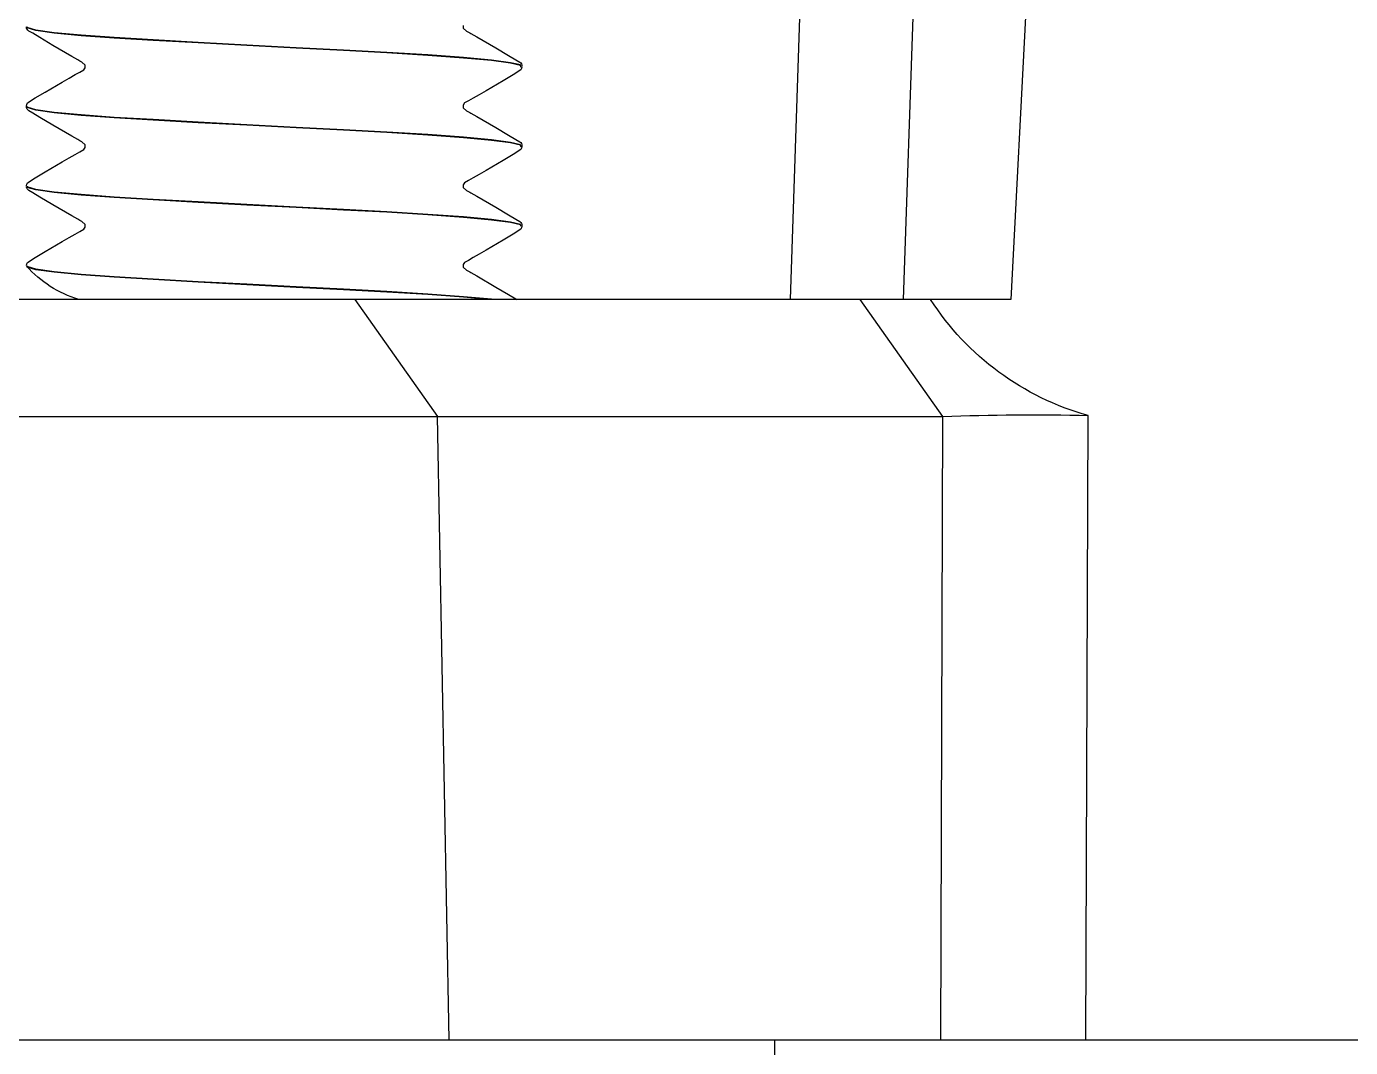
# Model space of a CAD drawing. Header units: millimetres. Extents: x -294625 to 2136527, y -251383 to 128331.
# Drawn here: x 1087776.65 to 1087788.26, y -78217.3 to -78208.34 of the extents above; entities that cross this region are included whole.
import ezdxf

# ---------------------------------------------------------------- set-up
doc = ezdxf.new("R2010")
doc.units = ezdxf.units.MM
doc.set_wipeout_variables(frame=1)
doc.layers.add('0.06 Trả nước', color=3, linetype='Continuous')
doc.layers.add('duong bao khuat', color=251, linetype='Continuous', lineweight=0)

# ---------------------------------------------------------------- blocks, each defined once
blk = doc.blocks.new('MB bom')
at = {"color": 8, "linetype": 'Continuous'}
for p, q in [((-199063.151, 638603.041), (-199063.151, 638672.041)), ((-199042.651, 638605.849), (-199056.651, 638605.116)), ((-199063.151, 638605.776), (-199057.669, 638605.795)), ((-199056.651, 638605.116), (-199056.651, 638604.412)), ((-199056.651, 638604.175), (-199045.651, 638604.548)), ((-199057.678, 638604.517), (-199063.151, 638604.5)), ((-199057.678, 638600.084), (-199057.678, 638604.517)), ((-199056.651, 638603.791), (-199057.678, 638604.517)), ((-199056.651, 638604.412), (-199056.651, 638603.791)), ((-199056.651, 638603.791), (-199056.651, 638599.358)), ((-199045.651, 638603.55), (-199056.651, 638603.178)), ((-199063.151, 638603.041), (-199069.151, 638603.041)), ((-199063.151, 638538.094), (-199063.151, 638603.041)), ((-199056.034, 638600.815), (-199056.078, 638600.747)), ((-199056.021, 638600.822), (-199056.034, 638600.815)), ((-199056.007, 638600.825), (-199056.021, 638600.822)), ((-199056.007, 638600.816), (-199055.995, 638600.811)), ((-199055.992, 638600.824), (-199056.003, 638600.825)), ((-199056.003, 638600.815), (-199055.991, 638600.811)), ((-199055.995, 638600.811), (-199055.975, 638600.725)), ((-199055.995, 638600.811), (-199055.993, 638600.805)), ((-199055.982, 638600.82), (-199055.992, 638600.824)), ((-199055.991, 638600.811), (-199055.971, 638600.725)), ((-199055.973, 638600.814), (-199055.982, 638600.82)), ((-199055.966, 638600.806), (-199055.973, 638600.814)), ((-199055.946, 638600.772), (-199055.966, 638600.806)), ((-199055.334, 638600.815), (-199055.378, 638600.747)), ((-199055.321, 638600.822), (-199055.334, 638600.815)), ((-199055.307, 638600.825), (-199055.321, 638600.822)), ((-199055.312, 638600.817), (-199055.295, 638600.811)), ((-199055.307, 638600.816), (-199055.295, 638600.811)), ((-199055.292, 638600.824), (-199055.303, 638600.825)), ((-199055.303, 638600.815), (-199055.291, 638600.811)), ((-199055.295, 638600.811), (-199055.294, 638600.806)), ((-199055.295, 638600.811), (-199055.275, 638600.725)), ((-199055.282, 638600.82), (-199055.292, 638600.824)), ((-199055.291, 638600.811), (-199055.271, 638600.725)), ((-199055.273, 638600.814), (-199055.282, 638600.82)), ((-199055.266, 638600.806), (-199055.273, 638600.814)), ((-199055.246, 638600.772), (-199055.266, 638600.806)), ((-199054.634, 638600.815), (-199054.678, 638600.747)), ((-199054.621, 638600.822), (-199054.634, 638600.815)), ((-199054.607, 638600.825), (-199054.621, 638600.822)), ((-199054.612, 638600.817), (-199054.595, 638600.811)), ((-199054.607, 638600.816), (-199054.595, 638600.811)), ((-199054.592, 638600.824), (-199054.603, 638600.825)), ((-199054.603, 638600.815), (-199054.591, 638600.811)), ((-199054.595, 638600.811), (-199054.593, 638600.805)), ((-199054.595, 638600.811), (-199054.575, 638600.725)), ((-199054.582, 638600.82), (-199054.592, 638600.824)), ((-199054.591, 638600.811), (-199054.571, 638600.725)), ((-199054.573, 638600.814), (-199054.582, 638600.82)), ((-199054.566, 638600.806), (-199054.573, 638600.814)), ((-199054.546, 638600.772), (-199054.566, 638600.806)), ((-199056.646, 638600.772), (-199056.651, 638600.78)), ((-199056.608, 638600.708), (-199056.646, 638600.772)), ((-199056.541, 638600.595), (-199056.608, 638600.708)), ((-199056.078, 638600.747), (-199056.13, 638600.661)), ((-199055.975, 638600.725), (-199055.953, 638600.558)), ((-199055.971, 638600.725), (-199055.949, 638600.558)), ((-199055.908, 638600.708), (-199055.946, 638600.772)), ((-199055.841, 638600.595), (-199055.908, 638600.708)), ((-199055.378, 638600.747), (-199055.43, 638600.661)), ((-199055.275, 638600.725), (-199055.253, 638600.558)), ((-199055.271, 638600.725), (-199055.249, 638600.558)), ((-199055.208, 638600.708), (-199055.246, 638600.772)), ((-199055.141, 638600.595), (-199055.208, 638600.708)), ((-199054.678, 638600.747), (-199054.73, 638600.661)), ((-199054.575, 638600.725), (-199054.553, 638600.558)), ((-199054.571, 638600.725), (-199054.549, 638600.558)), ((-199054.508, 638600.708), (-199054.546, 638600.772)), ((-199054.441, 638600.595), (-199054.508, 638600.708)), ((-199056.444, 638600.428), (-199056.541, 638600.595)), ((-199056.13, 638600.661), (-199056.217, 638600.51)), ((-199055.744, 638600.428), (-199055.841, 638600.595)), ((-199055.43, 638600.661), (-199055.517, 638600.51)), ((-199055.044, 638600.428), (-199055.141, 638600.595)), ((-199054.73, 638600.661), (-199054.817, 638600.51)), ((-199054.344, 638600.428), (-199054.441, 638600.595)), ((-199056.651, 638600.571), (-199056.649, 638600.558)), ((-199056.651, 638600.533), (-199056.63, 638600.312)), ((-199056.649, 638600.558), (-199056.626, 638600.312)), ((-199056.217, 638600.51), (-199056.253, 638600.449)), ((-199055.953, 638600.558), (-199055.93, 638600.312)), ((-199055.949, 638600.558), (-199055.926, 638600.312)), ((-199055.517, 638600.51), (-199055.553, 638600.449)), ((-199055.253, 638600.558), (-199055.23, 638600.312)), ((-199055.249, 638600.558), (-199055.226, 638600.312)), ((-199054.817, 638600.51), (-199054.853, 638600.449)), ((-199054.553, 638600.558), (-199054.53, 638600.312)), ((-199054.549, 638600.558), (-199054.526, 638600.312)), ((-199056.414, 638600.377), (-199056.444, 638600.428)), ((-199056.408, 638600.367), (-199056.414, 638600.377)), ((-199056.403, 638600.357), (-199056.408, 638600.367)), ((-199056.393, 638600.339), (-199056.403, 638600.357)), ((-199056.307, 638600.355), (-199056.325, 638600.321)), ((-199056.283, 638600.397), (-199056.307, 638600.355)), ((-199056.253, 638600.449), (-199056.283, 638600.397)), ((-199055.714, 638600.377), (-199055.744, 638600.428)), ((-199055.708, 638600.367), (-199055.714, 638600.377)), ((-199055.703, 638600.357), (-199055.708, 638600.367)), ((-199055.693, 638600.339), (-199055.703, 638600.357)), ((-199055.607, 638600.355), (-199055.625, 638600.321)), ((-199055.583, 638600.397), (-199055.607, 638600.355)), ((-199055.553, 638600.449), (-199055.583, 638600.397)), ((-199055.014, 638600.377), (-199055.044, 638600.428)), ((-199055.008, 638600.367), (-199055.014, 638600.377)), ((-199055.003, 638600.357), (-199055.008, 638600.367)), ((-199054.993, 638600.339), (-199055.003, 638600.357)), ((-199054.907, 638600.355), (-199054.925, 638600.321)), ((-199054.883, 638600.397), (-199054.907, 638600.355)), ((-199054.853, 638600.449), (-199054.883, 638600.397)), ((-199054.314, 638600.377), (-199054.344, 638600.428)), ((-199054.308, 638600.367), (-199054.314, 638600.377)), ((-199054.303, 638600.357), (-199054.308, 638600.367)), ((-199054.293, 638600.339), (-199054.303, 638600.357)), ((-199056.63, 638600.312), (-199056.607, 638599.999)), ((-199056.626, 638600.312), (-199056.603, 638599.999)), ((-199056.367, 638600.31), (-199056.393, 638600.339)), ((-199056.344, 638600.309), (-199056.367, 638600.31)), ((-199056.325, 638600.321), (-199056.344, 638600.309)), ((-199055.93, 638600.312), (-199055.907, 638599.999)), ((-199055.926, 638600.312), (-199055.903, 638599.999)), ((-199055.667, 638600.31), (-199055.693, 638600.339)), ((-199055.644, 638600.309), (-199055.667, 638600.31)), ((-199055.625, 638600.321), (-199055.644, 638600.309)), ((-199055.23, 638600.312), (-199055.207, 638599.999)), ((-199055.226, 638600.312), (-199055.203, 638599.999)), ((-199054.967, 638600.31), (-199054.993, 638600.339)), ((-199054.944, 638600.309), (-199054.967, 638600.31)), ((-199054.925, 638600.321), (-199054.944, 638600.309)), ((-199054.53, 638600.312), (-199054.507, 638599.999)), ((-199054.526, 638600.312), (-199054.503, 638599.999)), ((-199054.267, 638600.31), (-199054.293, 638600.339)), ((-199054.244, 638600.309), (-199054.267, 638600.31)), ((-199063.151, 638600.185), (-199057.678, 638600.084)), ((-199056.651, 638599.358), (-199057.678, 638600.084)), ((-199057.678, 638589.864), (-199057.678, 638600.084)), ((-199056.607, 638599.999), (-199056.585, 638599.64)), ((-199056.603, 638599.999), (-199056.581, 638599.64)), ((-199055.907, 638599.999), (-199055.885, 638599.64)), ((-199055.903, 638599.999), (-199055.881, 638599.64)), ((-199055.207, 638599.999), (-199055.185, 638599.64)), ((-199055.203, 638599.999), (-199055.181, 638599.64)), ((-199054.507, 638599.999), (-199054.485, 638599.64)), ((-199054.503, 638599.999), (-199054.481, 638599.64)), ((-199056.585, 638599.64), (-199056.565, 638599.257)), ((-199056.581, 638599.64), (-199056.561, 638599.257)), ((-199055.885, 638599.64), (-199055.865, 638599.257)), ((-199055.881, 638599.64), (-199055.861, 638599.257)), ((-199055.185, 638599.64), (-199055.165, 638599.257)), ((-199055.181, 638599.64), (-199055.161, 638599.257)), ((-199054.485, 638599.64), (-199054.465, 638599.257)), ((-199054.481, 638599.64), (-199054.461, 638599.257)), ((-199056.651, 638599.358), (-199056.651, 638585.701)), ((-199056.565, 638599.257), (-199056.544, 638598.842)), ((-199056.561, 638599.257), (-199056.54, 638598.842)), ((-199055.865, 638599.257), (-199055.844, 638598.842)), ((-199055.861, 638599.257), (-199055.84, 638598.842)), ((-199055.165, 638599.257), (-199055.144, 638598.842)), ((-199055.161, 638599.257), (-199055.14, 638598.842)), ((-199054.465, 638599.257), (-199054.444, 638598.842)), ((-199054.461, 638599.257), (-199054.44, 638598.842)), ((-199056.544, 638598.842), (-199056.521, 638598.409)), ((-199056.54, 638598.842), (-199056.517, 638598.409)), ((-199055.844, 638598.842), (-199055.821, 638598.409)), ((-199055.84, 638598.842), (-199055.817, 638598.409)), ((-199055.144, 638598.842), (-199055.121, 638598.409)), ((-199055.14, 638598.842), (-199055.117, 638598.409)), ((-199054.444, 638598.842), (-199054.421, 638598.409)), ((-199054.44, 638598.842), (-199054.417, 638598.409)), ((-199056.521, 638598.409), (-199056.498, 638597.983)), ((-199056.517, 638598.409), (-199056.494, 638597.983)), ((-199055.821, 638598.409), (-199055.798, 638597.983)), ((-199055.817, 638598.409), (-199055.794, 638597.983)), ((-199055.121, 638598.409), (-199055.098, 638597.983)), ((-199055.117, 638598.409), (-199055.094, 638597.983)), ((-199054.421, 638598.409), (-199054.398, 638597.983)), ((-199054.417, 638598.409), (-199054.394, 638597.983)), ((-199056.498, 638597.983), (-199056.475, 638597.589)), ((-199056.494, 638597.983), (-199056.471, 638597.589)), ((-199055.798, 638597.983), (-199055.775, 638597.589)), ((-199055.794, 638597.983), (-199055.771, 638597.589)), ((-199055.098, 638597.983), (-199055.075, 638597.589)), ((-199055.094, 638597.983), (-199055.071, 638597.589)), ((-199054.398, 638597.983), (-199054.375, 638597.589)), ((-199054.394, 638597.983), (-199054.371, 638597.589)), ((-199056.475, 638597.589), (-199056.455, 638597.246)), ((-199056.471, 638597.589), (-199056.451, 638597.246)), ((-199055.775, 638597.589), (-199055.755, 638597.246)), ((-199055.771, 638597.589), (-199055.751, 638597.246)), ((-199055.075, 638597.589), (-199055.055, 638597.246)), ((-199055.071, 638597.589), (-199055.051, 638597.246)), ((-199054.375, 638597.589), (-199054.355, 638597.246)), ((-199054.371, 638597.589), (-199054.351, 638597.246)), ((-199056.455, 638597.246), (-199056.435, 638596.956)), ((-199056.451, 638597.246), (-199056.43, 638596.956)), ((-199055.755, 638597.246), (-199055.735, 638596.956)), ((-199055.751, 638597.246), (-199055.73, 638596.956)), ((-199055.055, 638597.246), (-199055.035, 638596.956)), ((-199055.051, 638597.246), (-199055.03, 638596.956)), ((-199054.355, 638597.246), (-199054.335, 638596.956)), ((-199054.351, 638597.246), (-199054.33, 638596.956)), ((-199056.053, 638596.945), (-199056.034, 638596.979)), ((-199056.034, 638596.979), (-199056.016, 638596.991)), ((-199056.016, 638596.991), (-199055.992, 638596.991)), ((-199055.992, 638596.991), (-199055.967, 638596.962)), ((-199055.353, 638596.945), (-199055.334, 638596.979)), ((-199055.334, 638596.979), (-199055.316, 638596.991)), ((-199055.316, 638596.991), (-199055.292, 638596.991)), ((-199055.292, 638596.991), (-199055.267, 638596.962)), ((-199054.653, 638596.945), (-199054.634, 638596.979)), ((-199054.634, 638596.979), (-199054.616, 638596.991)), ((-199054.616, 638596.991), (-199054.592, 638596.991)), ((-199054.592, 638596.991), (-199054.567, 638596.962)), ((-199056.435, 638596.956), (-199056.412, 638596.72)), ((-199056.43, 638596.956), (-199056.408, 638596.72)), ((-199056.106, 638596.851), (-199056.076, 638596.903)), ((-199056.076, 638596.903), (-199056.053, 638596.945)), ((-199055.967, 638596.962), (-199055.957, 638596.945)), ((-199055.957, 638596.945), (-199055.952, 638596.935)), ((-199055.952, 638596.935), (-199055.946, 638596.925)), ((-199055.946, 638596.925), (-199055.916, 638596.874)), ((-199055.916, 638596.874), (-199055.819, 638596.707)), ((-199055.735, 638596.956), (-199055.712, 638596.72)), ((-199055.73, 638596.956), (-199055.708, 638596.72)), ((-199055.406, 638596.851), (-199055.376, 638596.903)), ((-199055.376, 638596.903), (-199055.353, 638596.945)), ((-199055.267, 638596.962), (-199055.257, 638596.945)), ((-199055.257, 638596.945), (-199055.252, 638596.935)), ((-199055.252, 638596.935), (-199055.246, 638596.925)), ((-199055.246, 638596.925), (-199055.216, 638596.874)), ((-199055.216, 638596.874), (-199055.119, 638596.707)), ((-199055.035, 638596.956), (-199055.012, 638596.72)), ((-199055.03, 638596.956), (-199055.008, 638596.72)), ((-199054.706, 638596.851), (-199054.676, 638596.903)), ((-199054.676, 638596.903), (-199054.653, 638596.945)), ((-199054.567, 638596.962), (-199054.557, 638596.945)), ((-199054.557, 638596.945), (-199054.552, 638596.935)), ((-199054.552, 638596.935), (-199054.546, 638596.925)), ((-199054.546, 638596.925), (-199054.516, 638596.874)), ((-199054.516, 638596.874), (-199054.419, 638596.707)), ((-199054.335, 638596.956), (-199054.312, 638596.72)), ((-199054.33, 638596.956), (-199054.308, 638596.72)), ((-199056.229, 638596.639), (-199056.142, 638596.789)), ((-199056.142, 638596.789), (-199056.106, 638596.851)), ((-199055.529, 638596.639), (-199055.442, 638596.789)), ((-199055.442, 638596.789), (-199055.406, 638596.851)), ((-199054.829, 638596.639), (-199054.742, 638596.789)), ((-199054.742, 638596.789), (-199054.706, 638596.851)), ((-199056.412, 638596.72), (-199056.389, 638596.559)), ((-199056.408, 638596.72), (-199056.385, 638596.559)), ((-199056.281, 638596.553), (-199056.229, 638596.639)), ((-199055.819, 638596.707), (-199055.751, 638596.593)), ((-199055.712, 638596.72), (-199055.689, 638596.559)), ((-199055.708, 638596.72), (-199055.685, 638596.559)), ((-199055.581, 638596.553), (-199055.529, 638596.639)), ((-199055.119, 638596.707), (-199055.051, 638596.593)), ((-199055.012, 638596.72), (-199054.989, 638596.559)), ((-199055.008, 638596.72), (-199054.985, 638596.559)), ((-199054.881, 638596.553), (-199054.829, 638596.639)), ((-199054.419, 638596.707), (-199054.351, 638596.593)), ((-199054.312, 638596.72), (-199054.289, 638596.559)), ((-199054.308, 638596.72), (-199054.285, 638596.559)), ((-199056.389, 638596.559), (-199056.366, 638596.482)), ((-199056.385, 638596.559), (-199056.362, 638596.482)), ((-199056.325, 638596.485), (-199056.281, 638596.553)), ((-199055.751, 638596.593), (-199055.713, 638596.53)), ((-199055.713, 638596.53), (-199055.693, 638596.496)), ((-199055.689, 638596.559), (-199055.666, 638596.482)), ((-199055.685, 638596.559), (-199055.662, 638596.482)), ((-199055.625, 638596.485), (-199055.581, 638596.553)), ((-199055.051, 638596.593), (-199055.013, 638596.53)), ((-199055.013, 638596.53), (-199054.993, 638596.496)), ((-199054.989, 638596.559), (-199054.966, 638596.482)), ((-199054.985, 638596.559), (-199054.962, 638596.482)), ((-199054.925, 638596.485), (-199054.881, 638596.553)), ((-199054.351, 638596.593), (-199054.313, 638596.53)), ((-199054.313, 638596.53), (-199054.293, 638596.496)), ((-199054.289, 638596.559), (-199054.266, 638596.482)), ((-199054.285, 638596.559), (-199054.262, 638596.482)), ((-199056.366, 638596.482), (-199056.357, 638596.485)), ((-199056.362, 638596.482), (-199056.353, 638596.485)), ((-199056.353, 638596.475), (-199056.338, 638596.478)), ((-199056.338, 638596.478), (-199056.325, 638596.485)), ((-199055.693, 638596.496), (-199055.686, 638596.488)), ((-199055.686, 638596.488), (-199055.678, 638596.482)), ((-199055.678, 638596.482), (-199055.668, 638596.477)), ((-199055.668, 638596.477), (-199055.657, 638596.475)), ((-199055.666, 638596.482), (-199055.657, 638596.485)), ((-199055.662, 638596.482), (-199055.653, 638596.485)), ((-199055.653, 638596.475), (-199055.638, 638596.478)), ((-199055.638, 638596.478), (-199055.625, 638596.485)), ((-199054.993, 638596.496), (-199054.986, 638596.488)), ((-199054.986, 638596.488), (-199054.978, 638596.482)), ((-199054.978, 638596.482), (-199054.968, 638596.477)), ((-199054.968, 638596.477), (-199054.957, 638596.475)), ((-199054.966, 638596.482), (-199054.957, 638596.485)), ((-199054.962, 638596.482), (-199054.953, 638596.485)), ((-199054.953, 638596.475), (-199054.938, 638596.478)), ((-199054.938, 638596.478), (-199054.925, 638596.485)), ((-199054.293, 638596.496), (-199054.286, 638596.488)), ((-199054.286, 638596.488), (-199054.278, 638596.482)), ((-199054.278, 638596.482), (-199054.268, 638596.477)), ((-199054.268, 638596.477), (-199054.257, 638596.475)), ((-199054.266, 638596.482), (-199054.257, 638596.485)), ((-199054.262, 638596.482), (-199054.253, 638596.485))]:
    blk.add_line(p, q, dxfattribs=at)
for centre, radius, start, end in [((-199077.853, 638605.299), 20.19, 357.7817, 1.4071), ((-199055.348, 638606.439), 2.409, 195.5086, 237.2694), ((-199055.677, 638597.234), 1.019, 197.1227, 228.123)]:
    blk.add_arc(centre, radius, start, end, dxfattribs=at)
blk = doc.blocks.new('mat dung van')
blk.add_wipeout([(-195729.707, 638223.906), (-195717.069, 638221.473), (-195704.231, 638220.866), (-195693.823, 638221.725), (-195683.856, 638223.712), (-195674.926, 638226.527), (-195661.295, 638232.966), (-195649.926, 638240.774), (-195643.971, 638246.025), (-195640.128, 638249.961), (-195636.99, 638253.565), (-195633.697, 638257.808), (-195629.695, 638263.783), (-195624.538, 638273.47), (-195622.266, 638278.914), (-195619.48, 638287.546), (-195617.121, 638299.575), (-195616.415, 638310.36), (-195616.749, 638318.602), (-195618.333, 638329.33), (-195620.026, 638336.085), (-195627.119, 638353.411), (-195630.235, 638358.765), (-195637.263, 638368.444), (-195643.741, 638375.432), (-195650.87, 638381.656), (-195658.417, 638386.974), (-195664.059, 638390.251), (-195673.275, 638394.517), (-195683.12, 638397.773), (-195688.69, 638399.077), (-195696.651, 638400.309), (-195708.568, 638400.814), (-195717.939, 638400.099), (-195728.169, 638398.171), (-195733.965, 638396.519), (-195744.972, 638392.161), (-195753.535, 638387.518), (-195765.485, 638378.74), (-195772.561, 638371.869), (-195779.849, 638362.87), (-195784.34, 638355.866), (-195788.629, 638347.454), (-195793.347, 638334.133), (-195794.781, 638327.904), (-195796.138, 638317.873), (-195796.381, 638308.446), (-195795.82, 638300.526), (-195794.273, 638291.329), (-195791.588, 638281.767), (-195788.77, 638274.543), (-195785.226, 638267.382), (-195779.362, 638258.128), (-195772.629, 638249.885), (-195764.201, 638241.843), (-195760.263, 638238.728), (-195753.892, 638234.382), (-195744.927, 638229.497), (-195739.644, 638227.199)]).dxf.layer = 'duong bao khuat'
at = {"linetype": 'ByBlock'}
blk.add_circle((-195706.413, 638310.84), 90, dxfattribs=at)
blk = doc.blocks.new('PMBCB')
at = {"color": 8, "xscale": -0.998699011935332, "yscale": 0.998699011935332, "zscale": 0.998699011935332, "rotation": 270}
blk.add_blockref('MB bom', (-637462.743, 200790.955), dxfattribs=at)
at = {"layer": '0.06 Trả nước', "xscale": 0.5760000000000021, "yscale": 0.5760000000000021, "zscale": 0.5760000000000021, "rotation": 90}
blk.add_blockref('mat dung van', (368010.982, 114668.435), dxfattribs=at)
h = blk.add_hatch()
h.set_pattern_fill('BTCT2', color=8, scale=30, pattern_type=2)
h.set_pattern_definition([(50, (-27194.2, -11189.96), (215.17805, -18.8256), [22.5, -247.5]), (355, (-27194.2, -11189.96), (-41.6254, 225.6576), [18, -198]), (100.4514, (-27176.26, -11191.53), (173.5528, 206.8319), [19.122, -210.3426]), (46.1842, (-27194.2, -11129.96), (320.1723, -49.6557), [33.75, -371.25]), (96.6356, (-27167.5, -11134.1), (280.3988, 292.2354), [28.683, -315.514]), (351.1842, (-27194.2, -11129.96), (280.3986, 292.2356), [27, -297]), (21, (-27164.2, -11144.96), (179.0721, -120.7857), [22.5, -247.5]), (326, (-27164.2, -11144.96), (72.9946, 217.545), [18, -198]), (71.4514, (-27149.27, -11155.03), (252.0668, 96.7591), [19.122, -210.3426]), (37.5, (-27194.194, -11189.96), (3.64796, 99.86816), [0, -195.6, 0, -201, 0, -198.75]), (7.5, (-27194.19, -11189.96), (78.92086, 118.3235), [0, -114.6, 0, -191.1, 0, -75.75]), (327.5, (-27261.094, -11189.96), (160.14673, -6.76646), [0, -75, 0, -234, 0, -310.5]), (317.5, (-27291.1, -11189.96), (174.95585, 30.0315), [0, -97.5, 0, -155.4, 0, -220.5]), (45, (-27194.19, -11189.96), (-63.6396, 63.6396), []), (45, (-27194.19, -11168.96), (-63.6396, 63.6396), [])])
h.paths.add_polyline_path([(6600, 2700), (-2900, 2700), (-2900, -200), (6600, -200)])
h.paths.add_polyline_path([(5000, 2500), (5000, 0), (0, 0), (0, 2500)], flags=16)
h.paths.add_polyline_path([(5200, 2500), (6400, 2500), (6400, 0), (5200, 0)], flags=16)
h.paths.add_polyline_path([(-200, 2500), (-200, 0), (-2700, 0), (-2700, 2500)], flags=16)
h.paths.add_polyline_path([(5350.968, 389.341), (6075.73, 389.341), (6075.73, 539.341), (5350.968, 539.341)], flags=0)
h.paths.add_polyline_path([(5451.738, 547.351), (5986.024, 547.351), (5986.024, 775.923), (5451.738, 775.923)], flags=0)
h.paths.add_polyline_path([(4155.052, 389.341), (4879.814, 389.341), (4879.814, 539.341), (4155.052, 539.341)], flags=0)
h.paths.add_polyline_path([(4255.822, 547.351), (4790.108, 547.351), (4790.108, 775.923), (4255.822, 775.923)], flags=0)
h.paths.add_polyline_path([(-1032.124, 389.341), (-307.362, 389.341), (-307.362, 539.341), (-1032.124, 539.341)], flags=0)
h.paths.add_polyline_path([(-931.354, 547.351), (-397.069, 547.351), (-397.069, 775.923), (-931.354, 775.923)], flags=0)

msp = doc.modelspace()

# ---------------------------------------------------------------- block references
msp.add_blockref('PMBCB', (1087473.725, -80204.012))

doc.saveas('drawing.dxf')
